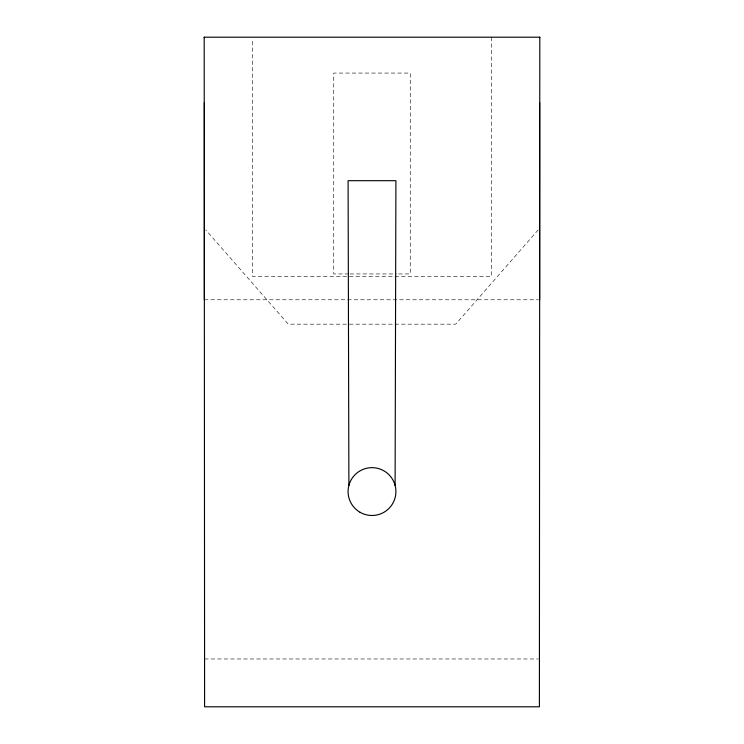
<?xml version="1.0" encoding="UTF-8"?>
<svg xmlns="http://www.w3.org/2000/svg" width="744" height="744" viewBox="0 0 744 744"><rect width="100%" height="100%" fill="white"/><g stroke="black" fill="none" stroke-linecap="round" stroke-linejoin="round"><path stroke-width="0.56" stroke-dasharray="3.72 2.79" d="M538.172 229.924L455.7 324.17L347.588 324.17M348.806 273.95L333.74 273.95L333.74 73.07L410.26 73.07L410.26 273.95L397.51 273.95M349.968 273.95L396.347 273.95M204.349 299.776L538.489 299.776M346.425 324.17L288.3 324.17L205.828 229.989M204.572 658.97L538.275 658.97M491.57 37.2L491.57 276.34L252.43 276.34L252.43 39.525"/><path stroke-width="1.12" d="M539.809 37.2L539.4 706.8L204.6 706.8L204.191 37.2L539.809 37.2L539.651 37.674M395.101 485.386L395.91 180.69L348.09 180.69L348.899 485.386M204.191 37.2L204.349 37.674M539.651 102.626L539.651 299.776M204.349 102.626L204.349 299.776M360.04 512.281A23.91 23.91 0 0 0 395.91 491.57A23.91 23.91 0 0 0 360.04 470.859A23.91 23.91 0 0 0 360.04 512.281"/></g></svg>
